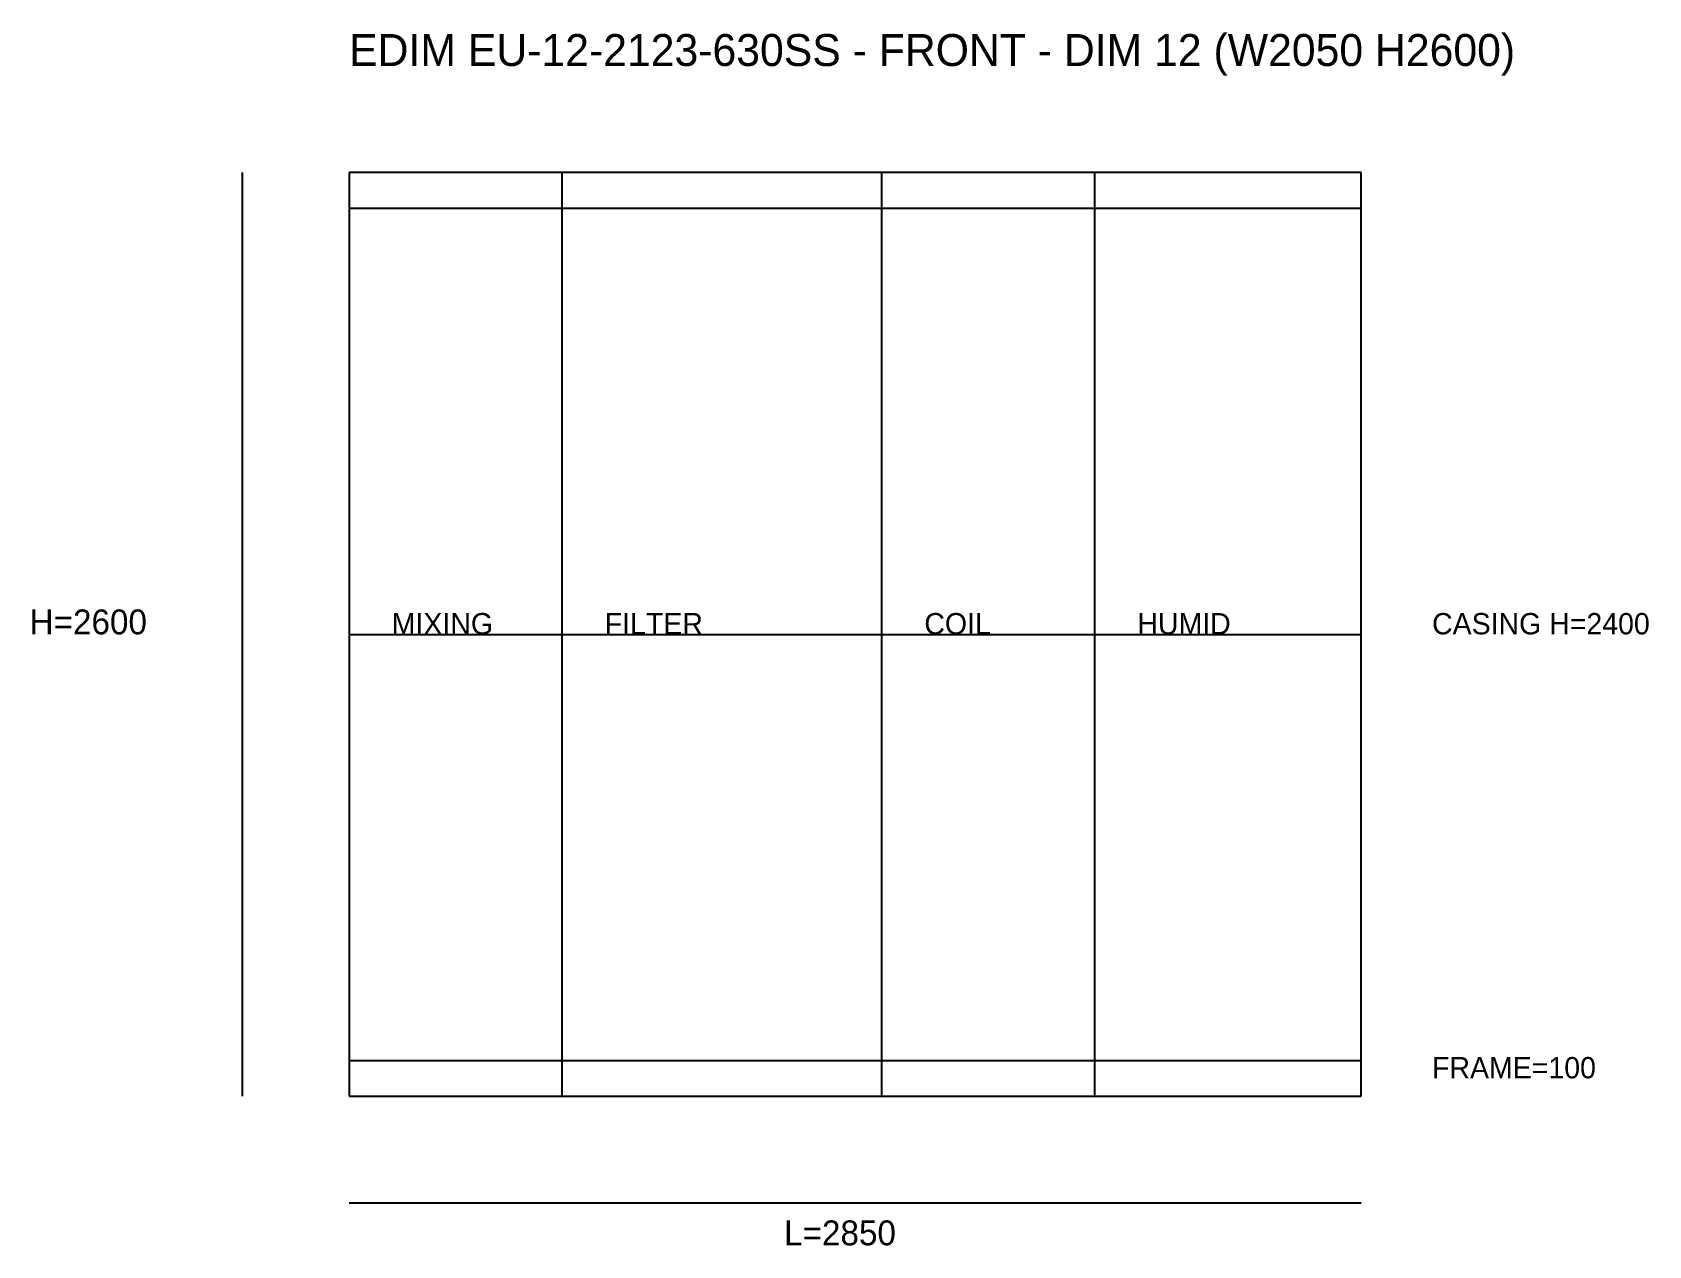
# Model space of a CAD drawing. Header units: millimetres. Extents: x -892 to 3660, y -421 to 2995.
import ezdxf

# ---------------------------------------------------------------- set-up
doc = ezdxf.new("R2010")
doc.units = ezdxf.units.MM
for name, color, linetype in [('DIM', 1, 'CONTINUOUS'), ('OUTLINE', 7, 'CONTINUOUS'), ('SECTION', 3, 'CONTINUOUS'), ('TEXT', 5, 'CONTINUOUS')]:
    doc.layers.add(name, color=color, linetype=linetype)

msp = doc.modelspace()

# ---------------------------------------------------------------- linework, layer by layer
at = {"layer": 'DIM'}
for p, q in [((-300, 0), (-300, 2600)), ((0, 1300), (2850, 1300)), ((0, -300), (2850, -300))]:
    msp.add_line(p, q, dxfattribs=at)
at = {"layer": 'OUTLINE'}
for p, q in [((2850, 2600), (0, 2600)), ((0, 2600), (0, 0)), ((2850, 0), (2850, 2600)), ((0, 2500), (2850, 2500)), ((0, 100), (2850, 100)), ((0, 0), (2850, 0))]:
    msp.add_line(p, q, dxfattribs=at)
at = {"layer": 'SECTION'}
for p, q in [((600, 0), (600, 2600)), ((1500, 0), (1500, 2600)), ((2100, 0), (2100, 2600))]:
    msp.add_line(p, q, dxfattribs=at)

# ---------------------------------------------------------------- texts
at = {"layer": 'DIM'}
for s, p in [('CASING H=2400', (3050, 1300)), ('FRAME=100', (3050, 50))]:
    msp.add_text(s, height=60, dxfattribs=at).set_placement(p)
at = {"layer": 'TEXT'}
for s, height, p in [('EDIM EU-12-2123-630SS - FRONT - DIM 12 (W2050 H2600)', 90, (0, 2900)), ('H=2600', 70, (-900, 1300)), ('MIXING', 60, (120, 1300)), ('FILTER', 60, (720, 1300)), ('COIL', 60, (1620, 1300)), ('HUMID', 60, (2220, 1300)), ('L=2850', 70, (1225, -420))]:
    msp.add_text(s, height=height, dxfattribs=at).set_placement(p)

doc.saveas('drawing.dxf')
